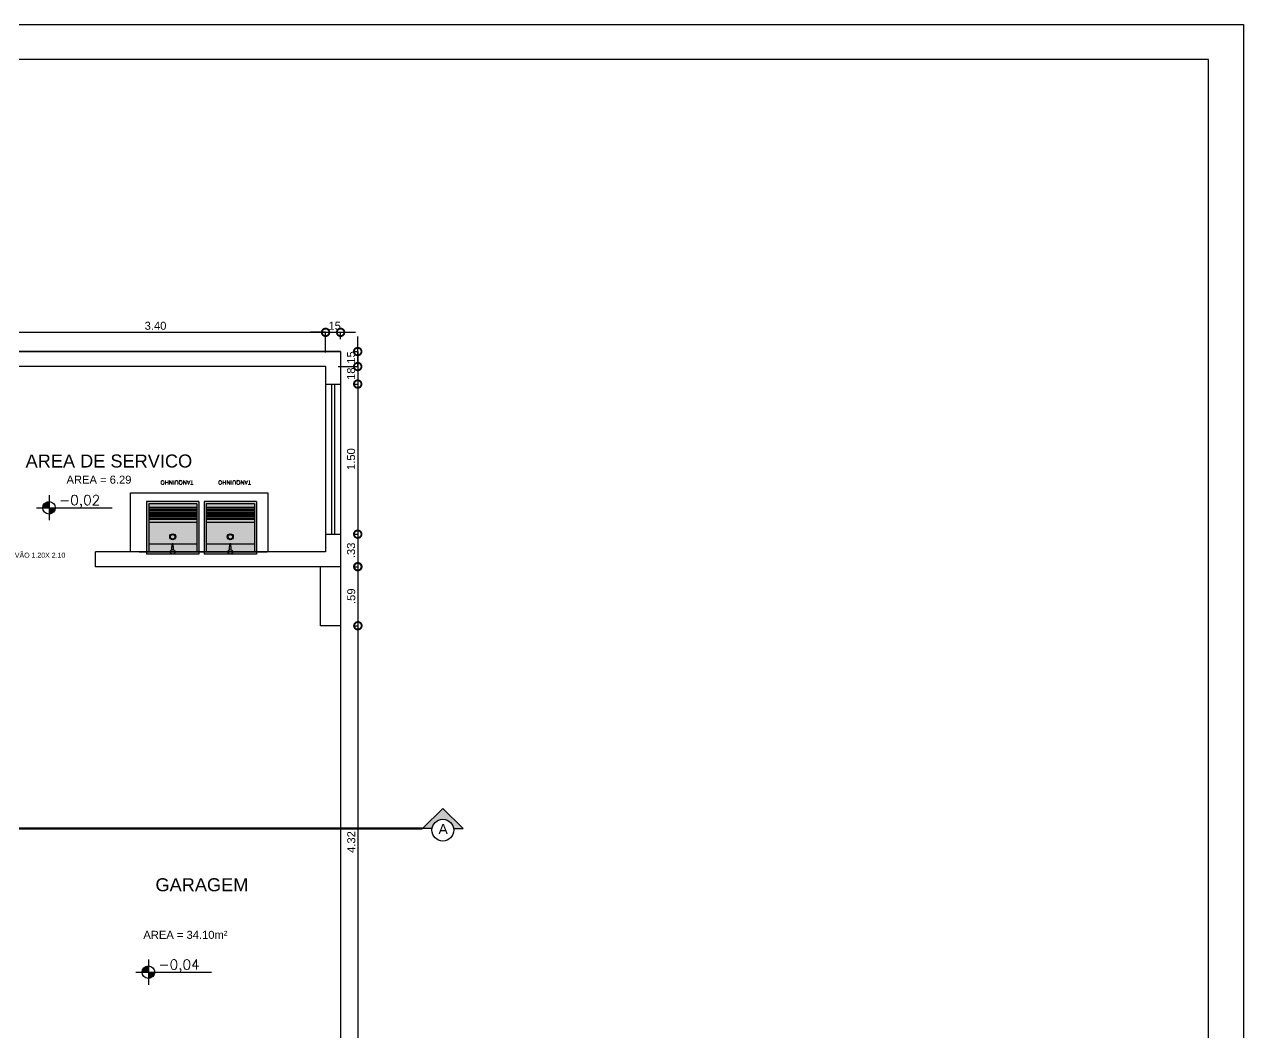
# Model space of a CAD drawing. Extents: x -39 to 242, y 20 to 69.
# Drawn here: x 69.54 to 81.72, y 48.42 to 58.49 of the extents above; entities that cross this region are included whole.
import ezdxf
from ezdxf.enums import TextEntityAlignment as Align

# ---------------------------------------------------------------- set-up
doc = ezdxf.new("R2010")
doc.units = 0
doc.header["$MEASUREMENT"] = 0
doc.header["$PDMODE"] = 34
doc.linetypes.add('DASHDOT', pattern=[18.5, 12, -3, 0.5, -3])
doc.layers.get('0').update_dxf_attribs({"linetype": 'CONTINUOUS'})
doc.layers.get('Defpoints').update_dxf_attribs({"linetype": 'CONTINUOUS'})
for name, color, linetype in [('A6', 6, 'CONTINUOUS'), ('CORTE', 5, 'CONTINUOUS'), ('Cotas', 1, 'CONTINUOUS'), ('Esquadrias', 2, 'CONTINUOUS'), ('MOBILIARIO', 2, 'CONTINUOUS'), ('PRANCHA', 2, 'CONTINUOUS'), ('Texto', 2, 'CONTINUOUS')]:
    doc.layers.add(name, color=color, linetype=linetype)
doc.styles.add('arial', font='arial.ttf')
doc.styles.add('R100-50', font='arial.ttf', dxfattribs={"height": 0.13})
doc.styles.add('R60', font='SIMPLEX.SHX', dxfattribs={"height": 0.16})
doc.styles.add('R60-50', font='arial.ttf', dxfattribs={"height": 0.08})
doc.styles.add('R80-25', font='arial.ttf', dxfattribs={"height": 0.05})
doc.styles.add('S16', font='SIMPLEX.SHX', dxfattribs={"height": 0.08})
doc.dimstyles.new('1-50', dxfattribs={"dimtxt": 0.08, "dimasz": 0.15, "dimexe": 0, "dimexo": 0.125, "dimgap": 0.025, "dimtad": 1, "dimzin": 4, "dimdsep": 46, "dimtxsty": 'R60-50', "dimblk": 'DOTSMALL', "dimcen": 0, "dimclrd": 10, "dimclre": 10, "dimclrt": 2, "dimaunit": 1, "dimadec": 0, "dimazin": 1, "dimtfac": 1, "dimtix": 1, "dimtmove": 2, "dimatfit": 3, "dimldrblk": 'DOTSMALL', "dimfxl": 0.2, "dimfxlon": 1, "dimtolj": 1, "dimtzin": 0, "dimarcsym": 0})

# ---------------------------------------------------------------- blocks, each defined once
blk = doc.blocks.new('A$C63566167')
h = blk.add_hatch(color=256)
h.dxf.hatch_style = 1
h.set_gradient(color1=(255, 255, 255), color2=(255, 246, 225))
h.paths.add_polyline_path([(0, 0.739), (0, 0.214), (0.525, 0.214), (0.525, 0.739)])
at = {"color": 2}
for p, q in [((0, 0.214), (0, 0.739)), ((0.525, 0.214), (0.525, 0.739)), ((0.023, 0.716), (0.24, 0.716)), ((0.023, 0.236), (0.023, 0.716)), ((0.023, 0.641), (0.257, 0.641)), ((0.269, 0.641), (0.503, 0.641)), ((0.285, 0.716), (0.503, 0.716)), ((0.503, 0.236), (0.503, 0.716)), ((0, 0.214), (0.525, 0.214)), ((0.023, 0.236), (0.503, 0.236))]:
    blk.add_line(p, q, dxfattribs=at)
at = {"color": 3}
for p, q in [((0.255, 0.695), (0.255, 0.664)), ((0.255, 0.664), (0.27, 0.664)), ((0.257, 0.664), (0.257, 0.637)), ((0.257, 0.637), (0.269, 0.637)), ((0.269, 0.664), (0.269, 0.637)), ((0.27, 0.695), (0.27, 0.664))]:
    blk.add_line(p, q, dxfattribs=at)
at = {"color": 1}
for p, q in [((0.023, 0.424), (0.503, 0.424)), ((0.023, 0.394), (0.503, 0.394)), ((0.023, 0.386), (0.503, 0.386)), ((0.023, 0.371), (0.503, 0.371)), ((0.023, 0.364), (0.503, 0.364)), ((0.023, 0.349), (0.503, 0.349)), ((0.023, 0.341), (0.503, 0.341)), ((0.023, 0.326), (0.503, 0.326)), ((0.023, 0.319), (0.503, 0.319)), ((0.023, 0.304), (0.503, 0.304)), ((0.023, 0.296), (0.503, 0.296)), ((0.023, 0.281), (0.503, 0.281)), ((0.023, 0.274), (0.503, 0.274))]:
    blk.add_line(p, q, dxfattribs=at)
at = {"color": 3}
blk.add_circle((0.263, 0.716), 0.0225, dxfattribs=at)
at = {"color": 1}
for centre, radius in [((0.263, 0.716), 0.00483), ((0.263, 0.566), 0.03), ((0.263, 0.566), 0.03), ((0.263, 0.566), 0.0225)]:
    blk.add_circle(centre, radius, dxfattribs=at)
at = {"layer": 'MOBILIARIO'}
blk.add_line((0, 0.739), (0.525, 0.739), dxfattribs=at)
at = {"color": 2, "style": 'S16', "width": 1.1}
blk.add_text('TANQUINHO', height=0.04, dxfattribs=at).set_placement((0.057, 0.004, -0.65))
blk = doc.blocks.new('_DOTSMALL')
at = {"color": 0, "linetype": 'ByBlock', "const_width": 0.5}
blk.add_lwpolyline([(-0.0625, 0, 1), (0.0625, 0, 1)], format="xyb", close=True, dxfattribs=at)
blk = doc.blocks.new('*D38')
at = {"layer": 'Cotas', "color": 10, "lineweight": -2, "transparency": 16777216}
for p, q in [((69.149, 55.213), (69.149, 55.413)), ((69.149, 55.413), (72.549, 55.413)), ((72.549, 55.213), (72.549, 55.413))]:
    blk.add_line(p, q, dxfattribs=at)
at = {"layer": 'Defpoints', "color": 0, "transparency": 16777216}
for p in [(72.549, 55.413), (69.149, 55.071), (72.549, 55.071)]:
    blk.add_point(p, dxfattribs=at)
at = {"layer": 'Cotas', "color": 10, "lineweight": -2, "transparency": 16777216, "xscale": 0.15, "yscale": 0.15, "zscale": 0.15, "rotation": 180}
blk.add_blockref('_DOTSMALL', (69.149, 55.413), dxfattribs=at)
at = {"layer": 'Cotas', "color": 10, "lineweight": -2, "transparency": 16777216, "xscale": 0.15, "yscale": 0.15, "zscale": 0.15}
blk.add_blockref('_DOTSMALL', (72.549, 55.413), dxfattribs=at)
at = {"layer": 'Cotas', "color": 2, "transparency": 16777216, "insert": (70.849, 55.478), "char_height": 0.08, "attachment_point": 5, "style": 'R60-50'}
blk.add_mtext('\\A1;3.40', dxfattribs=at)
blk = doc.blocks.new('*D39')
at = {"layer": 'Cotas', "color": 10, "lineweight": -2, "transparency": 16777216}
for p, q in [((72.549, 55.413), (72.399, 55.413)), ((72.549, 55.213), (72.549, 55.413)), ((72.549, 55.413), (72.699, 55.413)), ((72.699, 55.346), (72.699, 55.413)), ((72.699, 55.413), (72.849, 55.413))]:
    blk.add_line(p, q, dxfattribs=at)
at = {"layer": 'Defpoints', "color": 0, "transparency": 16777216}
for p in [(72.699, 55.413), (72.699, 55.221), (72.549, 55.071)]:
    blk.add_point(p, dxfattribs=at)
at = {"layer": 'Cotas', "color": 10, "lineweight": -2, "transparency": 16777216, "xscale": 0.15, "yscale": 0.15, "zscale": 0.15}
blk.add_blockref('_DOTSMALL', (72.549, 55.413), dxfattribs=at)
at = {"layer": 'Cotas', "color": 10, "lineweight": -2, "transparency": 16777216, "xscale": 0.15, "yscale": 0.15, "zscale": 0.15, "rotation": 180}
blk.add_blockref('_DOTSMALL', (72.699, 55.413), dxfattribs=at)
at = {"layer": 'Cotas', "color": 2, "transparency": 16777216, "insert": (72.624, 55.478), "char_height": 0.08, "attachment_point": 5, "style": 'R60-50'}
blk.add_mtext('\\A1;.15', dxfattribs=at)
blk = doc.blocks.new('*D40')
at = {"layer": 'Cotas', "color": 10, "lineweight": -2, "transparency": 16777216}
for p, q in [((72.87, 55.221), (72.87, 55.371)), ((72.824, 55.221), (72.87, 55.221)), ((72.87, 55.221), (72.87, 55.071)), ((72.674, 55.071), (72.87, 55.071)), ((72.87, 55.071), (72.87, 54.921))]:
    blk.add_line(p, q, dxfattribs=at)
at = {"layer": 'Defpoints', "color": 0, "transparency": 16777216}
for p in [(72.699, 55.221), (72.549, 55.071), (72.87, 55.071)]:
    blk.add_point(p, dxfattribs=at)
at = {"layer": 'Cotas', "color": 10, "lineweight": -2, "transparency": 16777216, "xscale": 0.15, "yscale": 0.15, "zscale": 0.15}
for p, rotation in [((72.87, 55.221), 270), ((72.87, 55.071), 90)]:
    blk.add_blockref('_DOTSMALL', p, dxfattribs=dict(at, rotation=rotation))
at = {"layer": 'Cotas', "color": 2, "transparency": 16777216, "insert": (72.804, 55.146), "char_height": 0.08, "attachment_point": 5, "rotation": 90, "style": 'R60-50'}
blk.add_mtext('\\A1;.15', dxfattribs=at)
blk = doc.blocks.new('*D41')
at = {"layer": 'Cotas', "color": 10, "lineweight": -2, "transparency": 16777216}
for p, q in [((72.87, 55.071), (72.87, 55.221)), ((72.674, 55.071), (72.87, 55.071)), ((72.87, 55.071), (72.87, 54.896)), ((72.824, 54.896), (72.87, 54.896)), ((72.87, 54.896), (72.87, 54.746))]:
    blk.add_line(p, q, dxfattribs=at)
at = {"layer": 'Defpoints', "color": 0, "transparency": 16777216}
for p in [(72.549, 55.071), (72.699, 54.896), (72.87, 54.896)]:
    blk.add_point(p, dxfattribs=at)
at = {"layer": 'Cotas', "color": 10, "lineweight": -2, "transparency": 16777216, "xscale": 0.15, "yscale": 0.15, "zscale": 0.15}
for p, rotation in [((72.87, 55.071), 270), ((72.87, 54.896), 90)]:
    blk.add_blockref('_DOTSMALL', p, dxfattribs=dict(at, rotation=rotation))
at = {"layer": 'Cotas', "color": 2, "transparency": 16777216, "insert": (72.804, 54.984), "char_height": 0.08, "attachment_point": 5, "rotation": 90, "style": 'R60-50'}
blk.add_mtext('\\A1;.18', dxfattribs=at)
blk = doc.blocks.new('*D42')
at = {"layer": 'Cotas', "color": 10, "lineweight": -2, "transparency": 16777216}
for p, q in [((72.824, 54.896), (72.87, 54.896)), ((72.87, 54.896), (72.87, 53.396)), ((72.824, 53.396), (72.87, 53.396))]:
    blk.add_line(p, q, dxfattribs=at)
at = {"layer": 'Defpoints', "color": 0, "transparency": 16777216}
for p in [(72.699, 54.896), (72.699, 53.396), (72.87, 53.396)]:
    blk.add_point(p, dxfattribs=at)
at = {"layer": 'Cotas', "color": 10, "lineweight": -2, "transparency": 16777216, "xscale": 0.15, "yscale": 0.15, "zscale": 0.15}
for p, rotation in [((72.87, 54.896), 90), ((72.87, 53.396), 270)]:
    blk.add_blockref('_DOTSMALL', p, dxfattribs=dict(at, rotation=rotation))
at = {"layer": 'Cotas', "color": 2, "transparency": 16777216, "insert": (72.804, 54.146), "char_height": 0.08, "attachment_point": 5, "rotation": 90, "style": 'R60-50'}
blk.add_mtext('\\A1;1.50', dxfattribs=at)
blk = doc.blocks.new('*D43')
at = {"layer": 'Cotas', "color": 10, "lineweight": -2, "transparency": 16777216}
for p, q in [((72.824, 53.396), (72.87, 53.396)), ((72.87, 53.396), (72.87, 53.071)), ((72.824, 53.071), (72.87, 53.071))]:
    blk.add_line(p, q, dxfattribs=at)
at = {"layer": 'Defpoints', "color": 0, "transparency": 16777216}
for p in [(72.699, 53.396), (72.699, 53.071), (72.87, 53.071)]:
    blk.add_point(p, dxfattribs=at)
at = {"layer": 'Cotas', "color": 10, "lineweight": -2, "transparency": 16777216, "xscale": 0.15, "yscale": 0.15, "zscale": 0.15}
for p, rotation in [((72.87, 53.396), 90), ((72.87, 53.071), 270)]:
    blk.add_blockref('_DOTSMALL', p, dxfattribs=dict(at, rotation=rotation))
at = {"layer": 'Cotas', "color": 2, "transparency": 16777216, "insert": (72.804, 53.234), "char_height": 0.08, "attachment_point": 5, "rotation": 90, "style": 'R60-50'}
blk.add_mtext('\\A1;.33', dxfattribs=at)
blk = doc.blocks.new('*D46')
at = {"layer": 'Cotas', "color": 10, "lineweight": -2, "transparency": 16777216}
for p, q in [((72.824, 53.071), (72.872, 53.071)), ((72.872, 53.071), (72.872, 52.481)), ((72.824, 52.481), (72.872, 52.481))]:
    blk.add_line(p, q, dxfattribs=at)
at = {"layer": 'Defpoints', "color": 0, "transparency": 16777216}
for p in [(72.699, 53.071), (72.699, 52.481), (72.872, 52.481)]:
    blk.add_point(p, dxfattribs=at)
at = {"layer": 'Cotas', "color": 10, "lineweight": -2, "transparency": 16777216, "xscale": 0.15, "yscale": 0.15, "zscale": 0.15}
for p, rotation in [((72.872, 53.071), 90), ((72.872, 52.481), 270)]:
    blk.add_blockref('_DOTSMALL', p, dxfattribs=dict(at, rotation=rotation))
at = {"layer": 'Cotas', "color": 2, "transparency": 16777216, "insert": (72.806, 52.776), "char_height": 0.08, "attachment_point": 5, "rotation": 90, "style": 'R60-50'}
blk.add_mtext('\\A1;.59', dxfattribs=at)
blk = doc.blocks.new('*D47')
at = {"layer": 'Cotas', "color": 10, "lineweight": -2, "transparency": 16777216}
for p, q in [((72.824, 52.481), (72.872, 52.481)), ((72.872, 52.481), (72.872, 48.159)), ((72.824, 48.159), (72.872, 48.159))]:
    blk.add_line(p, q, dxfattribs=at)
at = {"layer": 'Defpoints', "color": 0, "transparency": 16777216}
for p in [(72.699, 52.481), (72.699, 48.159), (72.872, 48.159)]:
    blk.add_point(p, dxfattribs=at)
at = {"layer": 'Cotas', "color": 10, "lineweight": -2, "transparency": 16777216, "xscale": 0.15, "yscale": 0.15, "zscale": 0.15}
for p, rotation in [((72.872, 52.481), 90), ((72.872, 48.159), 270)]:
    blk.add_blockref('_DOTSMALL', p, dxfattribs=dict(at, rotation=rotation))
at = {"layer": 'Cotas', "color": 2, "transparency": 16777216, "insert": (72.806, 50.32), "char_height": 0.08, "attachment_point": 5, "rotation": 90, "style": 'R60-50'}
blk.add_mtext('\\A1;4.32', dxfattribs=at)
blk = doc.blocks.new('P-c-niv')
at = {"color": 3}
for p, q in [((0.236, 0.424), (0.236, 0.024)), ((0.036, 0.224), (1.245, 0.224))]:
    blk.add_line(p, q, dxfattribs=at)
at = {"color": 2}
for p, q in [((0.137, 0.23), (0.236, 0.23)), ((0.138, 0.24), (0.236, 0.24)), ((0.14, 0.25), (0.236, 0.25)), ((0.143, 0.26), (0.236, 0.26)), ((0.148, 0.27), (0.236, 0.27)), ((0.153, 0.28), (0.236, 0.28)), ((0.161, 0.29), (0.236, 0.29)), ((0.171, 0.3), (0.236, 0.3)), ((0.185, 0.31), (0.236, 0.31)), ((0.208, 0.32), (0.236, 0.32)), ((0.336, 0.218), (0.236, 0.218)), ((0.335, 0.208), (0.236, 0.208)), ((0.333, 0.198), (0.236, 0.198)), ((0.33, 0.188), (0.236, 0.188)), ((0.325, 0.178), (0.236, 0.178)), ((0.319, 0.168), (0.236, 0.168)), ((0.311, 0.158), (0.236, 0.158)), ((0.301, 0.148), (0.236, 0.148)), ((0.287, 0.138), (0.236, 0.138)), ((0.264, 0.128), (0.236, 0.128))]:
    blk.add_line(p, q, dxfattribs=at)
at = {"color": 3}
blk.add_circle((0.236, 0.224), 0.1, dxfattribs=at)
at = {"color": 2, "style": 'R60', "flags": 8}
blk.add_attdef('COTA', (0.397, 0.266), '', height=0.16, dxfattribs=at)

msp = doc.modelspace()

# ---------------------------------------------------------------- hatches: boundary and pattern name
at = {"layer": 'Texto'}
h = msp.add_hatch(color=253, dxfattribs=at)
h.dxf.hatch_style = 1
h.paths.add_polyline_path([(73.9241, 50.4553), (73.829, 50.4553, 0.3706219), (73.721, 50.5481, 0.3706219), (73.613, 50.4553), (73.516, 50.4553), (73.7195, 50.6546)])

# ---------------------------------------------------------------- linework, layer by layer
at = {"layer": 'A6'}
for p, q in [((72.6995, 55.2212), (63.0995, 55.2212)), ((63.0995, 55.2212), (72.6995, 55.2212)), ((72.6995, 55.2212), (72.6995, 54.8962)), ((72.5495, 55.0712), (69.1495, 55.0712)), ((72.5495, 55.0712), (72.5495, 54.8962)), ((72.5495, 54.8962), (72.6995, 54.8962)), ((72.5495, 53.3962), (72.6995, 53.3962)), ((72.5495, 53.3962), (72.5495, 53.2212)), ((72.6995, 53.3962), (72.6995, 42.9212)), ((72.5495, 53.2212), (70.2495, 53.2212)), ((70.2495, 53.0712), (70.2495, 53.2212)), ((72.6995, 53.0712), (70.2495, 53.0712)), ((72.4995, 52.4812), (72.4995, 53.0712)), ((72.6995, 52.4812), (72.4995, 52.4812))]:
    msp.add_line(p, q, dxfattribs=at)
msp.add_lwpolyline([(70.6839, 53.2212), (71.9652, 53.2212)], dxfattribs=at)
at = {"layer": 'CORTE', "linetype": 'DASHDOT', "ltscale": 0.1, "const_width": 0.025}
msp.add_lwpolyline([(73.516, 50.4553), (57.7677, 50.4553)], dxfattribs=at)
at = {"layer": 'Esquadrias'}
for p, q in [((72.5495, 54.8962), (72.5495, 53.3962)), ((72.6995, 54.8962), (72.6995, 53.3962))]:
    msp.add_line(p, q, dxfattribs=at)
at = {"layer": 'Esquadrias', "color": 3}
for p, q in [((72.6095, 54.8962), (72.6095, 53.3962)), ((72.6395, 54.8962), (72.6395, 53.3962))]:
    msp.add_line(p, q, dxfattribs=at)
at = {"layer": 'MOBILIARIO'}
msp.add_lwpolyline([(70.5998, 53.2212), (70.5998, 53.8086), (71.9717, 53.8086), (71.9717, 53.2212)], dxfattribs=at)
at = {"layer": 'PRANCHA', "color": 2}
msp.add_lwpolyline([(81.7249, 58.49), (81.7249, 37.49), (52.0249, 37.49), (52.0249, 58.49)], close=True, dxfattribs=at)
at = {"layer": 'PRANCHA', "color": 6}
msp.add_lwpolyline([(53.2749, 37.84), (81.3749, 37.84), (81.3749, 58.14), (53.2749, 58.14)], close=True, dxfattribs=at)
at = {"layer": 'Texto', "color": 3}
for p, q in [((73.516, 50.4553), (73.7195, 50.6546)), ((73.9241, 50.4553), (73.7195, 50.6546)), ((73.6132, 50.4553), (73.516, 50.4553)), ((73.829, 50.4553), (73.9241, 50.4553))]:
    msp.add_line(p, q, dxfattribs=at)
at = {"layer": 'Texto', "color": 2}
msp.add_circle((73.721, 50.4389), 0.1092, dxfattribs=at)

# ---------------------------------------------------------------- block references
at = {"layer": 'Cotas'}
ref = msp.add_blockref('P-c-niv', (69.6369, 53.52), dxfattribs=dict(at, xscale=0.625, yscale=0.625, zscale=0.625))
ref.add_attrib('COTA', '-0,02', (69.8851, 53.6862), dxfattribs={"layer": '0', "color": 2, "height": 0.1, "style": 'R60'})
ref = msp.add_blockref('P-c-niv', (70.6305, 48.8795), dxfattribs=dict(at, xscale=0.625, yscale=0.625, zscale=0.625))
ref.add_attrib('COTA', '-0,04', (70.8787, 49.0457), dxfattribs={"layer": '0', "color": 2, "height": 0.1, "style": 'R60'})
at = {"layer": 'MOBILIARIO', "rotation": 179.9999999999993}
for p in [(71.2835, 53.9361), (71.8597, 53.9361)]:
    msp.add_blockref('A$C63566167', p, dxfattribs=at)

# ---------------------------------------------------------------- texts
at = {"layer": 'Texto', "color": 10, "style": 'arial', "text_generation_flag": 2}
msp.add_text('A', height=0.1, dxfattribs=at).set_placement((73.7242, 50.399), align=Align.CENTER)
at = {"layer": 'Texto', "attachment_point": 1}
for s, insert, char_height, width, style in [('AREA DE SERVICO', (69.5504, 54.1922), 0.13, 2.050291, 'R100-50'), ('AREA = 6.29', (69.9591, 53.9809), 0.08, 1.102199, 'R60-50'), ('VÃO 1.20X 2.10', (69.4428, 53.211), 0.05, 1.102199, 'R80-25'), ('GARAGEM', (70.8486, 49.9581), 0.13, 2.050291, 'R100-50'), ('AREA = 34.10m²', (70.7273, 49.4326), 0.08, 1.102199, 'R60-50')]:
    msp.add_mtext(s, dxfattribs=dict(at, insert=insert, char_height=char_height, width=width, style=style))

# ---------------------------------------------------------------- dimensions: what is measured, and where the dimension line sits
at = {"layer": 'Cotas'}
for base, p1, p2, picture, middle in [((72.5495, 55.4126), (69.1495, 55.0712), (72.5495, 55.0712), '*D38', (70.8495, 55.4784)), ((72.6995, 55.4126), (72.5495, 55.0712), (72.6995, 55.2212), '*D39', (72.6245, 55.4784))]:
    dim = msp.add_linear_dim(base=base, p1=p1, p2=p2, dimstyle='1-50', dxfattribs=at)
    dim.commit()
    dim.dimension.update_dxf_attribs({"geometry": picture, "text_midpoint": middle})
for base, p1, p2, picture, middle in [((72.8699, 55.0712), (72.6995, 55.2212), (72.5495, 55.0712), '*D40', (72.8041, 55.1462)), ((72.8699466082, 54.8962394493), (72.5494846848, 55.0712394493), (72.6994846848, 54.8962394493), '*D41', (72.8041007692, 54.9837394493)), ((72.8699, 53.3962), (72.6995, 54.8962), (72.6995, 53.3962), '*D42', (72.8041, 54.1462)), ((72.8699466082, 53.0712394493), (72.6994846848, 53.3962394493), (72.6994846848, 53.0712394493), '*D43', (72.8040734841, 53.2337394493)), ((72.8723, 52.4812), (72.6995, 53.0712), (72.6995, 52.4812), '*D46', (72.8064, 52.7762)), ((72.8723, 48.1587), (72.6995, 52.4812), (72.6995, 48.1587), '*D47', (72.8064, 50.32))]:
    dim = msp.add_linear_dim(base=base, p1=p1, p2=p2, angle=90, dimstyle='1-50', dxfattribs=at)
    dim.commit()
    dim.dimension.update_dxf_attribs({"geometry": picture, "text_midpoint": middle})

doc.saveas('drawing.dxf')
